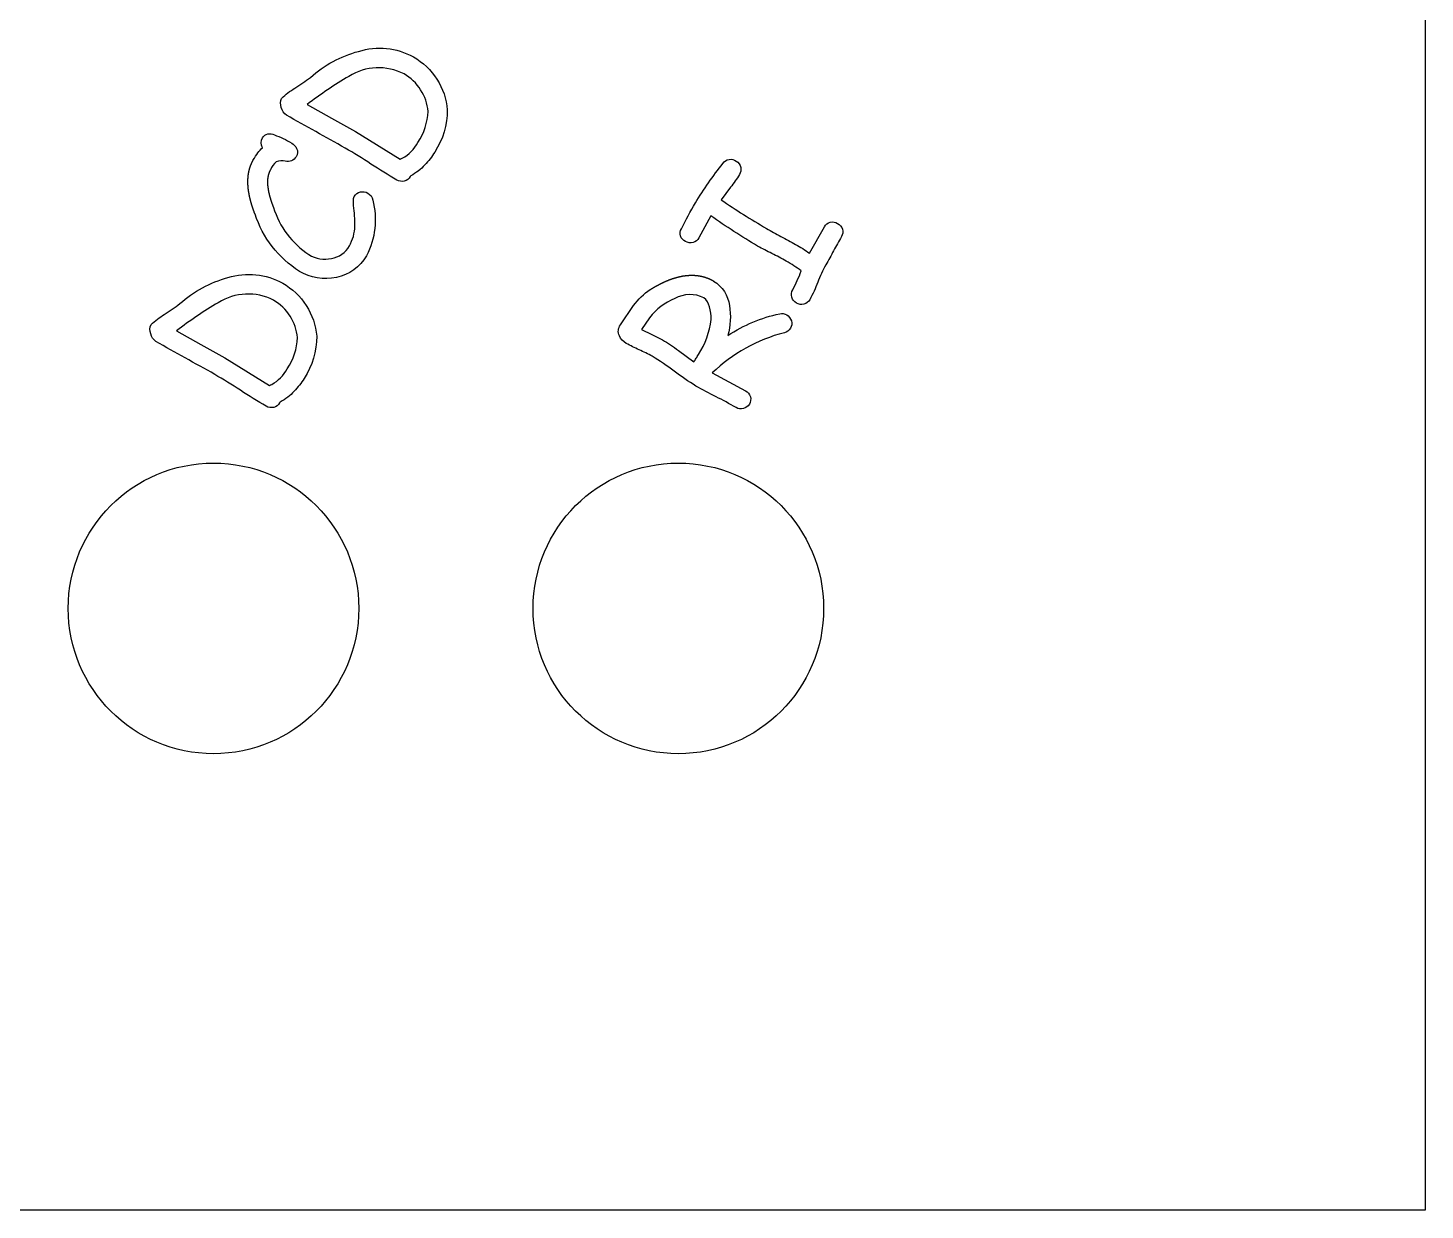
# Model space of a CAD drawing. Header units: millimetres. Extents: x -36.8 to 36.9, y -17.3 to 17.4.
# Drawn here: x 12.81 to 36.85, y -17.35 to 2.98 of the extents above; entities that cross this region are included whole.
import ezdxf

# ---------------------------------------------------------------- set-up
doc = ezdxf.new("R2010")
doc.units = ezdxf.units.MM
doc.layers.get('0').update_dxf_attribs({"lineweight": 25, "true_color": 0xffffff})
doc.layers.add('1', color=3, linetype='Continuous', lineweight=25, true_color=0x00ff00)

msp = doc.modelspace()

# ---------------------------------------------------------------- linework, layer by layer
for p, q in [((36.85, 17.35), (36.85, -17.35)), ((36.85, -17.35), (-36.85, -17.35))]:
    msp.add_line(p, q)
for centre in [(16, -7), (24, -7)]:
    msp.add_circle(centre, 2.5)
at = {"layer": '1', "flags": 128}
for points in [[(20.023, 1.577, -0.148757), (19.807, 0.85, -0.059148), (19.636, 0.629, -0.100046), (19.394, 0.443), (19.386, 0.429, -0.211872), (19.283, 0.35, -0.202296), (19.154, 0.369, -0.010374), (18.71, 0.644, 0.010368), (18.267, 0.918, 0.004505), (17.761, 1.201, -0.004505), (17.256, 1.484, -0.19033), (17.167, 1.616, -0.210757), (17.172, 1.774, -0.062073), (17.401, 1.948, 0.017547), (17.668, 2.135, -0.116813), (18.497, 2.582, -0.204782), (19.439, 2.488, -0.120671), (19.844, 2.101, -0.126977)], [(18.331, 2.152, 0.031959), (17.61, 1.667), (18.028, 1.435), (18.442, 1.202), (19.213, 0.726, -0.054917), (19.249, 0.745, 0.150263), (19.517, 1.015, 0.142159), (19.692, 1.55, 0.126919), (19.565, 1.919, 0.12129), (19.279, 2.194, 0.266538)], [(17.424, 0.77, -0.325693), (17.236, 0.694, 0.137688), (17.081, 0.684, 0.091721), (16.979, 0.544), (16.978, 0.542), (16.977, 0.541), (16.976, 0.539), (16.975, 0.537), (16.974, 0.536), (16.973, 0.534), (16.973, 0.532), (16.972, 0.531), (16.971, 0.529), (16.97, 0.527), (16.969, 0.526), (16.968, 0.524), (16.967, 0.522), (16.967, 0.52), (16.966, 0.519), (16.965, 0.517), (16.964, 0.515), (16.963, 0.513), (16.963, 0.512), (16.962, 0.51), (16.961, 0.508), (16.96, 0.506), (16.96, 0.505), (16.959, 0.503), (16.958, 0.501), (16.958, 0.499), (16.957, 0.497), (16.956, 0.496), (16.955, 0.494), (16.955, 0.492), (16.954, 0.49), (16.953, 0.488), (16.953, 0.486), (16.952, 0.484), (16.952, 0.483), (16.951, 0.481), (16.95, 0.479), (16.95, 0.477), (16.949, 0.475), (16.949, 0.473), (16.948, 0.471), (16.947, 0.469), (16.947, 0.467), (16.946, 0.465), (16.946, 0.464), (16.945, 0.462), (16.945, 0.46), (16.944, 0.458), (16.944, 0.456), (16.943, 0.454), (16.943, 0.452), (16.942, 0.45), (16.942, 0.448), (16.941, 0.446), (16.941, 0.444), (16.94, 0.442), (16.94, 0.44), (16.939, 0.438), (16.939, 0.436), (16.939, 0.434), (16.938, 0.432), (16.938, 0.43), (16.937, 0.427), (16.937, 0.425), (16.937, 0.423), (16.936, 0.421), (16.936, 0.419), (16.936, 0.417), (16.935, 0.415), (16.935, 0.413), (16.935, 0.411), (16.934, 0.409), (16.934, 0.406), (16.934, 0.404), (16.934, 0.402), (16.933, 0.4), (16.933, 0.398), (16.933, 0.396), (16.933, 0.393), (16.932, 0.391), (16.932, 0.389), (16.932, 0.387), (16.932, 0.385), (16.932, 0.382), (16.931, 0.38), (16.931, 0.378), (16.931, 0.376), (16.931, 0.374), (16.931, 0.371), (16.931, 0.369), (16.93, 0.367), (16.93, 0.364), (16.93, 0.362), (16.93, 0.36), (16.93, 0.358), (16.93, 0.355), (16.93, 0.353), (16.93, 0.351), (16.93, 0.348), (16.93, 0.346), (16.93, 0.344), (16.93, 0.341), (16.93, 0.339), (16.93, 0.337), (16.93, 0.334), (16.93, 0.332), (16.93, 0.33), (16.93, 0.327), (16.93, 0.325), (16.93, 0.322), (16.93, 0.32), (16.93, 0.318), (16.93, 0.315), (16.93, 0.313), (16.93, 0.31), (16.93, 0.308), (16.93, 0.306), (16.93, 0.303), (16.93, 0.301), (16.93, 0.298), (16.931, 0.296), (16.931, 0.293), (16.931, 0.291), (16.931, 0.288), (16.931, 0.286), (16.931, 0.283), (16.932, 0.281), (16.932, 0.278), (16.932, 0.276), (16.932, 0.273), (16.932, 0.271), (16.933, 0.268), (16.933, 0.265), (16.933, 0.263), (16.933, 0.26), (16.934, 0.258), (16.934, 0.255), (16.934, 0.253), (16.935, 0.25), (16.935, 0.247), (16.935, 0.245), (16.936, 0.242), (16.936, 0.24), (16.936, 0.237), (16.937, 0.234), (16.937, 0.232), (16.937, 0.229), (16.938, 0.226), (16.938, 0.224), (16.938, 0.221), (16.939, 0.218), (16.939, 0.216), (16.94, 0.213), (16.94, 0.21), (16.941, 0.207), (16.941, 0.205), (16.941, 0.202), (16.942, 0.199), (16.942, 0.197), (16.943, 0.194), (16.943, 0.191), (16.944, 0.188), (16.944, 0.186), (16.945, 0.183), (16.945, 0.18), (16.946, 0.177), (16.947, 0.174), (16.947, 0.172), (16.948, 0.169), (16.948, 0.166), (16.949, 0.163), (16.949, 0.16), (16.95, 0.157), (16.951, 0.155), (16.951, 0.152), (16.952, 0.149), (16.952, 0.146), (16.953, 0.143), (16.954, 0.14), (16.954, 0.137), (16.955, 0.135), (16.956, 0.132), (16.956, 0.129), (16.957, 0.126), (16.958, 0.123), (16.959, 0.12), (16.959, 0.117), (16.96, 0.114), (16.961, 0.111), (16.962, 0.108), (16.962, 0.105), (16.963, 0.102), (16.964, 0.099), (16.965, 0.096), (16.965, 0.093), (16.966, 0.09), (16.967, 0.087), (16.968, 0.084), (16.969, 0.081), (16.97, 0.078), (16.97, 0.075), (16.971, 0.072), (16.972, 0.069), (16.973, 0.066), (16.974, 0.063), (16.975, 0.06), (16.976, 0.057), (16.977, 0.054), (16.978, 0.051), (16.978, 0.048), (16.979, 0.044), (16.98, 0.041), (16.981, 0.038), (16.982, 0.035), (16.983, 0.032), (16.984, 0.029), (16.985, 0.026), (16.986, 0.023), (16.987, 0.019), (16.988, 0.016), (16.989, 0.013), (16.99, 0.01), (16.991, 0.007), (16.992, 0.004), (16.994, 0), (16.995, -0.003), (16.996, -0.006), (16.997, -0.009), (16.998, -0.013), (16.999, -0.016), (17, -0.019), (17.001, -0.022), (17.002, -0.026), (17.003, -0.029), (17.005, -0.032), (17.006, -0.035), (17.007, -0.039), (17.008, -0.042), (17.009, -0.045), (17.011, -0.049), (17.012, -0.052), (17.013, -0.055), (17.014, -0.058), (17.015, -0.062), (17.017, -0.065), (17.018, -0.069), (17.019, -0.072), (17.02, -0.075), (17.022, -0.079), (17.023, -0.082), (17.024, -0.085), (17.026, -0.089), (17.027, -0.092), (17.028, -0.096), (17.03, -0.099), (17.031, -0.102, 0.171845), (17.643, -0.915, 0.190469), (18.031, -0.98, 0.224586), (18.338, -0.766, 0.119841), (18.434, -0.424, 0.034992), (18.412, -0.071, -0.140471), (18.423, 0.087, -0.224456), (18.529, 0.164, -0.189858), (18.657, 0.145, -0.223203), (18.739, 0.025, -0.187018), (18.633, -0.935, -0.222855), (18.114, -1.306, -0.191363), (17.477, -1.202, -0.171846), (16.715, -0.219), (16.713, -0.214), (16.711, -0.21), (16.709, -0.205), (16.708, -0.2), (16.706, -0.196), (16.704, -0.191), (16.702, -0.187), (16.701, -0.182), (16.699, -0.178), (16.697, -0.173), (16.696, -0.169), (16.694, -0.164), (16.692, -0.16), (16.691, -0.155), (16.689, -0.151), (16.688, -0.146), (16.686, -0.142), (16.684, -0.137), (16.683, -0.133), (16.681, -0.129), (16.68, -0.124), (16.678, -0.12), (16.677, -0.115), (16.675, -0.111), (16.674, -0.106), (16.672, -0.102), (16.671, -0.098), (16.67, -0.093), (16.668, -0.089), (16.667, -0.085), (16.665, -0.08), (16.664, -0.076), (16.663, -0.071), (16.661, -0.067), (16.66, -0.063), (16.659, -0.059), (16.657, -0.054), (16.656, -0.05), (16.655, -0.046), (16.653, -0.041), (16.652, -0.037), (16.651, -0.033), (16.65, -0.028), (16.648, -0.024), (16.647, -0.02), (16.646, -0.016), (16.645, -0.011), (16.644, -0.007), (16.642, -0.003), (16.641, 0.001), (16.64, 0.005), (16.639, 0.01), (16.638, 0.014), (16.637, 0.018), (16.636, 0.022), (16.635, 0.026), (16.634, 0.031), (16.633, 0.035), (16.632, 0.039), (16.631, 0.043), (16.63, 0.047), (16.629, 0.051), (16.628, 0.055), (16.627, 0.059), (16.626, 0.064), (16.625, 0.068), (16.624, 0.072), (16.623, 0.076), (16.622, 0.08), (16.621, 0.084), (16.62, 0.088), (16.619, 0.092), (16.619, 0.096), (16.618, 0.1), (16.617, 0.104), (16.616, 0.108), (16.615, 0.112), (16.614, 0.116), (16.614, 0.12), (16.613, 0.124), (16.612, 0.128), (16.611, 0.132), (16.611, 0.136), (16.61, 0.14), (16.609, 0.144), (16.609, 0.148), (16.608, 0.152), (16.607, 0.156), (16.607, 0.16), (16.606, 0.164), (16.606, 0.168), (16.605, 0.172), (16.604, 0.176), (16.604, 0.18), (16.603, 0.183), (16.603, 0.187), (16.602, 0.191), (16.602, 0.195), (16.601, 0.199), (16.601, 0.203), (16.6, 0.207), (16.6, 0.21), (16.599, 0.214), (16.599, 0.218), (16.598, 0.222), (16.598, 0.226), (16.598, 0.23), (16.597, 0.233), (16.597, 0.237), (16.596, 0.241), (16.596, 0.245), (16.596, 0.248), (16.595, 0.252), (16.595, 0.256), (16.595, 0.26), (16.595, 0.263), (16.594, 0.267), (16.594, 0.271), (16.594, 0.275), (16.594, 0.278), (16.593, 0.282), (16.593, 0.286), (16.593, 0.289), (16.593, 0.293), (16.593, 0.297), (16.592, 0.3), (16.592, 0.304), (16.592, 0.308), (16.592, 0.311), (16.592, 0.315), (16.592, 0.319), (16.592, 0.322), (16.592, 0.326), (16.592, 0.329), (16.592, 0.333), (16.592, 0.337), (16.592, 0.34), (16.592, 0.344), (16.592, 0.347), (16.592, 0.351), (16.592, 0.354), (16.592, 0.358), (16.592, 0.361), (16.592, 0.365), (16.592, 0.368), (16.592, 0.372), (16.592, 0.375), (16.593, 0.379), (16.593, 0.382), (16.593, 0.386), (16.593, 0.389), (16.593, 0.393), (16.593, 0.396), (16.594, 0.4), (16.594, 0.403), (16.594, 0.407), (16.594, 0.41), (16.595, 0.414), (16.595, 0.417), (16.595, 0.42), (16.596, 0.424), (16.596, 0.427), (16.596, 0.431), (16.597, 0.434), (16.597, 0.437), (16.597, 0.441), (16.598, 0.444), (16.598, 0.447), (16.598, 0.451), (16.599, 0.454), (16.599, 0.457), (16.6, 0.461), (16.6, 0.464), (16.601, 0.467), (16.601, 0.471), (16.602, 0.474), (16.602, 0.477), (16.603, 0.481), (16.603, 0.484), (16.604, 0.487), (16.604, 0.49), (16.605, 0.494), (16.606, 0.497), (16.606, 0.5), (16.607, 0.503), (16.607, 0.507), (16.608, 0.51), (16.609, 0.513), (16.609, 0.516), (16.61, 0.519), (16.611, 0.523), (16.612, 0.526), (16.612, 0.529), (16.613, 0.532), (16.614, 0.535), (16.615, 0.538), (16.615, 0.541), (16.616, 0.545), (16.617, 0.548), (16.618, 0.551), (16.619, 0.554), (16.619, 0.557), (16.62, 0.56), (16.621, 0.563), (16.622, 0.566), (16.623, 0.569), (16.624, 0.572), (16.625, 0.576), (16.626, 0.579), (16.627, 0.582), (16.628, 0.585), (16.629, 0.588), (16.63, 0.591), (16.631, 0.594), (16.632, 0.597), (16.633, 0.6), (16.634, 0.603), (16.635, 0.606), (16.636, 0.609), (16.637, 0.612), (16.638, 0.615), (16.639, 0.618), (16.64, 0.621), (16.641, 0.623), (16.643, 0.626), (16.644, 0.629), (16.645, 0.632), (16.646, 0.635), (16.647, 0.638), (16.648, 0.641), (16.65, 0.644), (16.651, 0.647), (16.652, 0.65), (16.653, 0.653), (16.655, 0.655), (16.656, 0.658), (16.657, 0.661), (16.659, 0.664), (16.66, 0.667), (16.661, 0.67), (16.663, 0.672), (16.664, 0.675), (16.665, 0.678), (16.667, 0.681), (16.668, 0.684), (16.67, 0.686), (16.671, 0.689), (16.673, 0.692), (16.674, 0.695), (16.676, 0.697), (16.677, 0.7), (16.679, 0.703), (16.68, 0.706), (16.682, 0.708), (16.683, 0.711), (16.685, 0.714, -0.02819), (16.764, 0.837, -0.052358), (16.842, 0.924, -0.263223), (16.844, 1.096, -0.402144), (17.047, 1.146, -0.048066), (17.346, 1.004, -0.158406), (17.431, 0.913, -0.260727)], [(25.051, 0.465, -0.032149), (24.899, 0.244), (24.735, 0.03, 0.01958), (25.515, -0.463, 0.009368), (25.766, -0.601, -0.009368), (26.018, -0.739, -0.022447), (26.258, -0.89), (26.513, -0.435, -0.212571), (26.614, -0.358, -0.201538), (26.741, -0.377, -0.201422), (26.823, -0.479, -0.212571), (26.807, -0.605, 0.005156), (26.672, -0.848, -0.00515), (26.536, -1.091, 0.032008), (26.399, -1.39, -0.032097), (26.261, -1.69, -0.212558), (26.16, -1.767, -0.201599), (26.033, -1.748, -0.199844), (25.951, -1.647, -0.21436), (25.967, -1.521, 0.030744), (26.115, -1.195, 0.030777), (25.857, -1.027, 0.015892), (25.61, -0.896, -0.015868), (25.364, -0.767, -0.019518), (24.559, -0.249), (24.457, -0.438), (24.354, -0.627, -0.207001), (24.252, -0.707, -0.206731), (24.122, -0.687, -0.45479), (24.053, -0.468, -0.020263), (24.293, -0.026, -0.034344), (24.768, 0.655, -0.432086), (24.996, 0.694, -0.235714), (25.075, 0.583, -0.169471)], [(17.776, -2.316, -0.148757), (17.559, -3.043, -0.059148), (17.388, -3.263, -0.100046), (17.146, -3.45), (17.138, -3.464, -0.211872), (17.036, -3.542, -0.202296), (16.907, -3.523, -0.010374), (16.463, -3.249, 0.010368), (16.02, -2.975, 0.004505), (15.514, -2.692, -0.004505), (15.008, -2.409, -0.19033), (14.92, -2.277, -0.210757), (14.925, -2.119, -0.062073), (15.153, -1.945, 0.017547), (15.42, -1.758, -0.116813), (16.249, -1.31, -0.204782), (17.192, -1.405, -0.120671), (17.596, -1.792, -0.126977)], [(25.929, -2.182, -0.201263), (25.824, -2.258, 0.129237), (24.583, -2.95), (24.871, -3.101), (25.158, -3.257, -0.202048), (25.239, -3.358, -0.211877), (25.222, -3.486, -0.2119), (25.121, -3.564, -0.202048), (24.992, -3.544, 0.011082), (24.648, -3.359, -0.011082), (24.303, -3.175, -0.02521), (23.926, -2.919, 0.025142), (23.551, -2.664, 0.021764), (23.326, -2.552, -0.021764), (23.102, -2.441, -0.165298), (22.985, -2.312, -0.280732), (23.003, -2.122), (23.23, -1.791, -0.090521), (23.517, -1.515), (23.522, -1.512), (23.528, -1.509), (23.533, -1.506), (23.538, -1.503), (23.543, -1.5), (23.548, -1.497), (23.553, -1.494), (23.558, -1.491), (23.563, -1.488), (23.567, -1.485), (23.572, -1.482), (23.577, -1.479), (23.582, -1.476), (23.587, -1.473), (23.592, -1.47), (23.597, -1.467), (23.602, -1.465), (23.607, -1.462), (23.612, -1.459), (23.617, -1.456), (23.622, -1.454), (23.627, -1.451), (23.632, -1.448), (23.637, -1.445), (23.641, -1.443), (23.646, -1.44), (23.651, -1.438), (23.656, -1.435), (23.661, -1.432), (23.666, -1.43), (23.671, -1.427), (23.675, -1.425), (23.68, -1.422), (23.685, -1.42), (23.69, -1.417), (23.695, -1.415), (23.7, -1.412), (23.704, -1.41), (23.709, -1.408), (23.714, -1.405), (23.719, -1.403), (23.724, -1.401), (23.728, -1.398), (23.733, -1.396), (23.738, -1.394), (23.743, -1.392), (23.747, -1.389), (23.752, -1.387), (23.757, -1.385), (23.762, -1.383), (23.766, -1.381), (23.771, -1.379), (23.776, -1.377), (23.78, -1.375), (23.785, -1.372), (23.79, -1.37), (23.795, -1.368), (23.799, -1.366), (23.804, -1.364), (23.809, -1.363), (23.813, -1.361), (23.818, -1.359), (23.823, -1.357), (23.827, -1.355), (23.832, -1.353), (23.836, -1.351), (23.841, -1.349), (23.846, -1.348), (23.85, -1.346), (23.855, -1.344), (23.86, -1.342), (23.864, -1.341), (23.869, -1.339), (23.873, -1.337), (23.878, -1.336), (23.882, -1.334), (23.887, -1.332), (23.892, -1.331), (23.896, -1.329), (23.901, -1.328), (23.905, -1.326), (23.91, -1.325), (23.914, -1.323), (23.919, -1.322), (23.923, -1.32), (23.928, -1.319), (23.932, -1.317), (23.937, -1.316), (23.941, -1.315), (23.946, -1.313), (23.95, -1.312), (23.955, -1.311), (23.959, -1.309), (23.964, -1.308), (23.968, -1.307), (23.973, -1.306), (23.977, -1.305), (23.982, -1.303), (23.986, -1.302), (23.99, -1.301), (23.995, -1.3), (23.999, -1.299), (24.004, -1.298), (24.008, -1.297), (24.013, -1.296), (24.017, -1.295), (24.021, -1.294), (24.026, -1.293), (24.03, -1.292), (24.034, -1.291), (24.039, -1.29), (24.043, -1.289), (24.047, -1.288), (24.052, -1.287), (24.056, -1.286), (24.061, -1.285), (24.065, -1.285), (24.069, -1.284), (24.073, -1.283), (24.078, -1.282), (24.082, -1.282), (24.086, -1.281), (24.091, -1.28), (24.095, -1.28), (24.099, -1.279), (24.103, -1.278), (24.108, -1.278), (24.112, -1.277), (24.116, -1.277), (24.121, -1.276), (24.125, -1.276), (24.129, -1.275), (24.133, -1.275), (24.137, -1.274), (24.142, -1.274), (24.146, -1.273), (24.15, -1.273), (24.154, -1.272), (24.158, -1.272), (24.163, -1.272), (24.167, -1.271), (24.171, -1.271), (24.175, -1.271), (24.179, -1.271), (24.183, -1.27), (24.188, -1.27), (24.192, -1.27), (24.196, -1.27), (24.2, -1.27), (24.204, -1.269), (24.208, -1.269), (24.212, -1.269), (24.216, -1.269), (24.221, -1.269), (24.225, -1.269), (24.229, -1.269), (24.233, -1.269), (24.237, -1.269), (24.241, -1.269), (24.245, -1.269), (24.249, -1.269), (24.253, -1.269), (24.257, -1.269), (24.261, -1.27), (24.265, -1.27), (24.269, -1.27), (24.273, -1.27), (24.277, -1.27), (24.281, -1.271), (24.285, -1.271), (24.289, -1.271), (24.293, -1.272), (24.297, -1.272), (24.301, -1.272), (24.305, -1.273), (24.309, -1.273), (24.313, -1.273), (24.317, -1.274), (24.321, -1.274), (24.325, -1.275), (24.329, -1.275), (24.333, -1.276), (24.337, -1.276), (24.341, -1.277), (24.345, -1.277), (24.349, -1.278), (24.352, -1.279), (24.356, -1.279), (24.36, -1.28), (24.364, -1.28), (24.368, -1.281), (24.372, -1.282), (24.376, -1.283), (24.38, -1.283), (24.383, -1.284), (24.387, -1.285), (24.391, -1.286), (24.395, -1.287), (24.399, -1.287), (24.403, -1.288), (24.406, -1.289), (24.41, -1.29), (24.414, -1.291), (24.418, -1.292), (24.422, -1.293), (24.425, -1.294), (24.429, -1.295), (24.433, -1.296), (24.437, -1.297), (24.44, -1.298), (24.444, -1.299), (24.448, -1.3), (24.452, -1.301), (24.455, -1.303), (24.459, -1.304), (24.463, -1.305), (24.467, -1.306), (24.47, -1.307), (24.474, -1.309), (24.478, -1.31), (24.481, -1.311), (24.485, -1.312), (24.489, -1.314), (24.492, -1.315), (24.496, -1.316), (24.5, -1.318), (24.503, -1.319), (24.507, -1.321), (24.511, -1.322), (24.514, -1.324), (24.518, -1.325), (24.522, -1.327), (24.525, -1.328), (24.529, -1.33), (24.532, -1.331), (24.536, -1.333), (24.54, -1.335), (24.543, -1.336), (24.547, -1.338), (24.55, -1.339), (24.554, -1.341), (24.558, -1.343), (24.561, -1.345), (24.565, -1.346), (24.568, -1.348), (24.572, -1.35), (24.575, -1.352), (24.579, -1.354), (24.582, -1.355), (24.586, -1.357), (24.589, -1.359), (24.593, -1.361), (24.596, -1.363), (24.6, -1.365), (24.603, -1.367), (24.607, -1.369, -0.230293), (24.878, -1.79, -0.104897), (24.854, -2.306, -0.094515), (25.745, -1.931, -0.176734), (25.864, -1.949, -0.204773), (25.944, -2.054, -0.209224)], [(16.083, -1.741, 0.031959), (15.363, -2.226), (15.78, -2.458), (16.194, -2.691), (16.965, -3.167, -0.054917), (17.001, -3.147, 0.150263), (17.27, -2.878, 0.142159), (17.444, -2.343, 0.126919), (17.318, -1.974, 0.12129), (17.032, -1.699, 0.266538)], [(23.503, -2.001), (23.363, -2.204), (23.545, -2.289, -0.022568), (23.725, -2.38, -0.02644), (24, -2.563), (24.268, -2.758, -0.008271), (24.306, -2.697, 0.008418), (24.344, -2.634, 0.117806), (24.563, -2.029, 0.075958), (24.533, -1.813, 0.181917), (24.44, -1.657, 0.241236), (23.938, -1.67, 0.138329)]]:
    msp.add_lwpolyline(points, format="xyb", close=True, dxfattribs=at)

doc.saveas('drawing.dxf')
